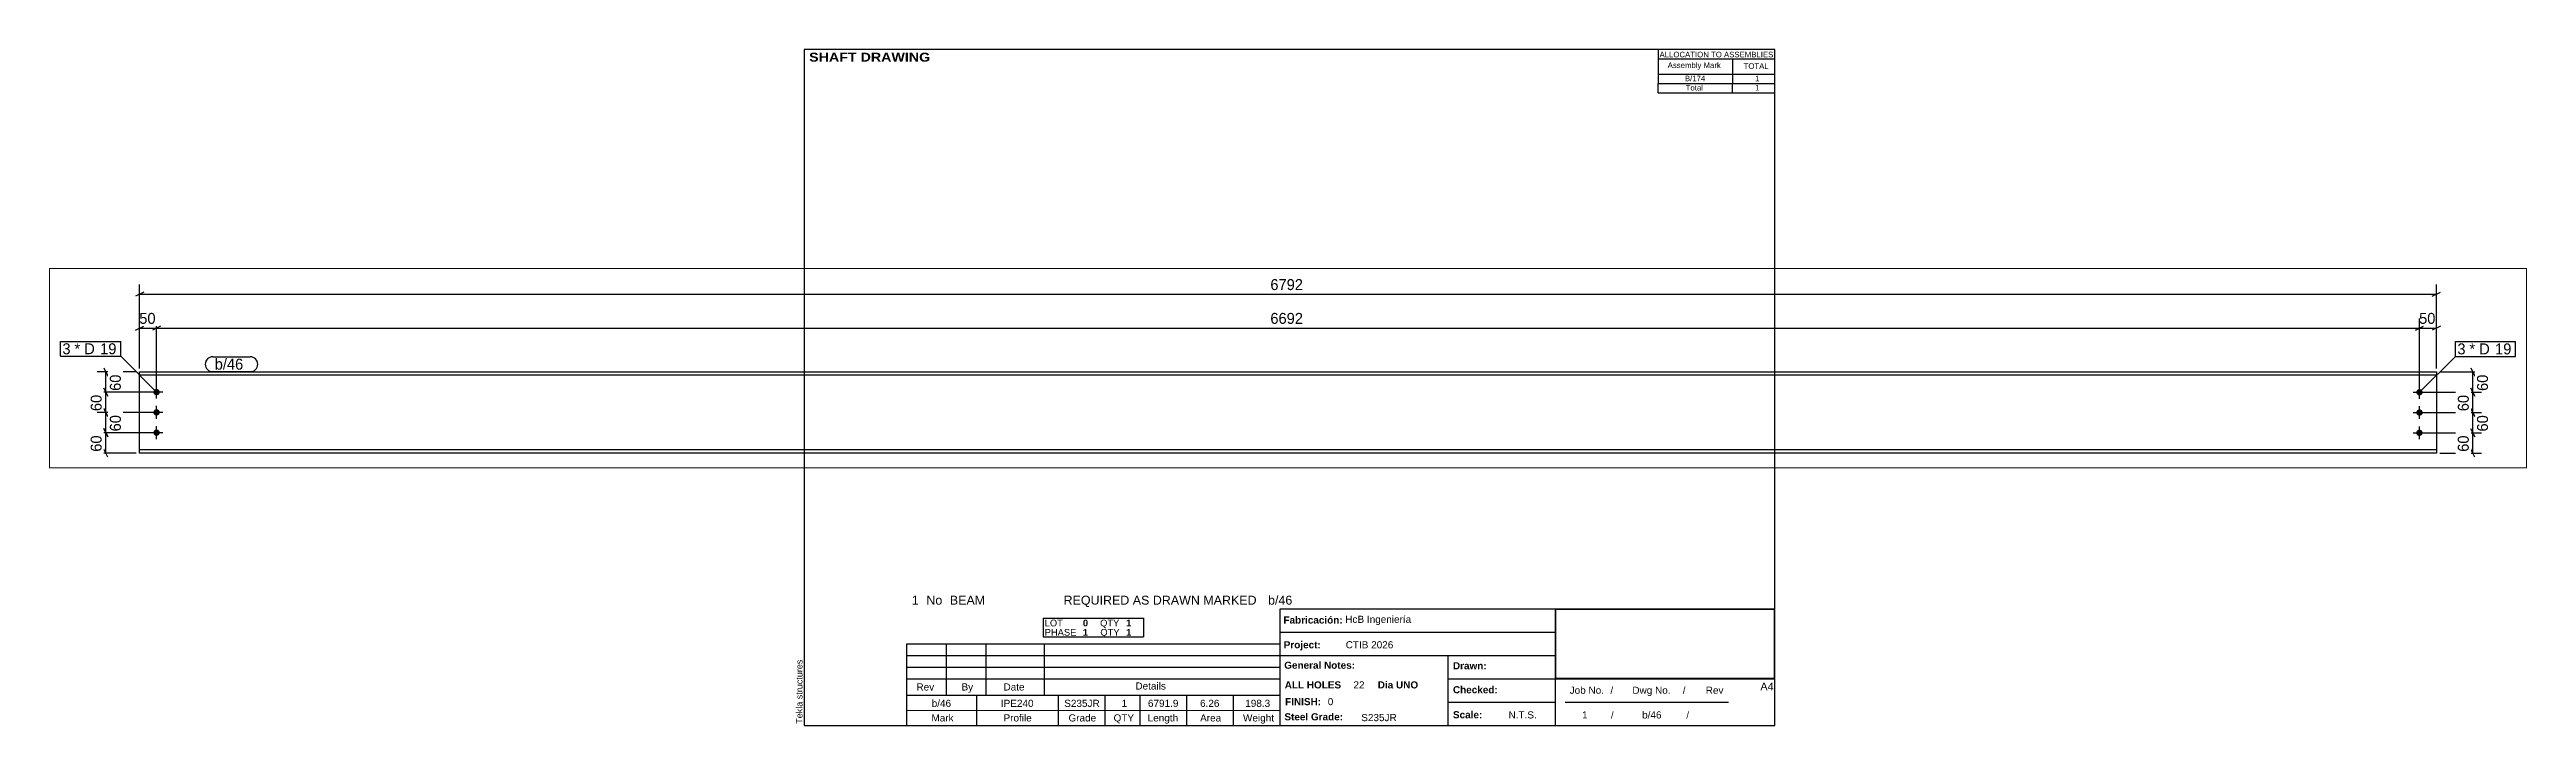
# Paper-space layout 'Layout1' of a CAD drawing. Header units: millimetres. Extents: x -218 to 514, y 5 to 205.
# The model-space entities are those that its viewports show. They can reach past a viewport. Long polylines and large blocks are cut down to what shows.
import ezdxf

# ---------------------------------------------------------------- set-up
doc = ezdxf.new("R2010")
doc.units = ezdxf.units.MM
doc.layers.add('Viewport layer', color=7, linetype='Continuous', plot=False)
doc.styles.add('Arial', font='ARIAL.TTF', dxfattribs={"height": 0.2})
doc.styles.add('Arial Black', font='ARIBLK.TTF', dxfattribs={"height": 0.2})
doc.styles.add('Arial Bold', font='ARIALBD.TTF', dxfattribs={"height": 0.2})
doc.styles.add('Comic Sans MS', font='COMIC.TTF', dxfattribs={"height": 0.2})

msp = doc.modelspace()

# ---------------------------------------------------------------- hatches: boundary and pattern name
at = {"linetype": 'Continuous'}
for points in [[(306.9, 224.4, -1), (325.9, 224.4, -1)], [(6998.8, 224, -1), (7017.8, 224, -1)], [(306.9, 164.4, -1), (325.9, 164.4, -1)], [(6998.8, 164, -1), (7017.8, 164, -1)], [(306.9, 104.4, -1), (325.9, 104.4, -1)], [(6998.8, 104, -1), (7017.8, 104, -1)]]:
    msp.add_hatch(color=3, dxfattribs=at).paths.add_polyline_path(points)

# ---------------------------------------------------------------- linework, layer by layer
at = {"color": 8, "linetype": 'Continuous'}
for p, q in [((278.4, 520), (254.4, 508)), ((266.4, 514), (7058.3, 514)), ((7046.3, 508), (7070.3, 520)), ((266.4, 294), (266.4, 442.4)), ((316.4, 234.4), (316.4, 442.4)), ((316.4, 234.4), (316.4, 442.4)), ((7008.3, 234), (7008.3, 442.4)), ((7058.3, 294), (7058.3, 442.4)), ((254.4, 408), (278.4, 420)), ((266.4, 414), (316.4, 414)), ((328.4, 420), (304.4, 408)), ((328.4, 420), (304.4, 408)), ((6996.3, 408), (7020.3, 420)), ((7008.3, 414), (7058.3, 414)), ((7070.3, 420), (7046.3, 408)), ((160.4, 296), (172.4, 272)), ((7160.4, 296), (7172.4, 272)), ((256.4, 284), (140.8, 284)), ((306.4, 224.4), (140.8, 224.4)), ((172.4, 212.4), (160.4, 236.4)), ((166.4, 224.4), (166.4, 284)), ((7018.3, 224), (7194.8, 224)), ((7068.3, 284), (7194.8, 284)), ((7172.4, 212), (7160.4, 236)), ((7166.4, 224), (7166.4, 284)), ((306.4, 164.4), (138, 164.4)), ((172.4, 152.4), (160.4, 176.4)), ((7018.3, 164), (7194.8, 164)), ((7160.4, 176), (7172.4, 152)), ((7166.4, 104), (7166.4, 164)), ((306.4, 104.4), (140.8, 104.4)), ((172.4, 92.4), (160.4, 116.4)), ((7018.3, 104), (7194.8, 104)), ((7172.4, 92), (7160.4, 116)), ((256.4, 44), (138, 44)), ((172.4, 32), (160.4, 56)), ((7068.3, 44), (7192, 44)), ((7172.4, 32), (7160.4, 56))]:
    msp.add_line(p, q, dxfattribs=at)
at = {"color": 7, "linetype": 'Continuous'}
for p, q in [((266.4, 44), (266.4, 284)), ((266.4, 284), (7058.3, 284)), ((7058.3, 274.2), (266.4, 274.2)), ((7058.3, 284), (7058.3, 44)), ((7058.3, 53.8), (266.4, 53.8)), ((7058.3, 44), (266.4, 44))]:
    msp.add_line(p, q, dxfattribs=at)
at = {"color": 3, "linetype": 'Continuous'}
for p, q in [((335.4, 224.4), (297.4, 224.4)), ((316.4, 205.4), (316.4, 243.4)), ((6989.3, 224), (7027.3, 224)), ((7008.3, 205), (7008.3, 243)), ((335.4, 164.4), (297.4, 164.4)), ((316.4, 145.4), (316.4, 183.4)), ((6989.3, 164), (7027.3, 164)), ((7008.3, 145), (7008.3, 183)), ((335.4, 104.4), (297.4, 104.4)), ((316.4, 85.4), (316.4, 123.4)), ((6989.3, 104), (7027.3, 104)), ((7008.3, 85), (7008.3, 123))]:
    msp.add_line(p, q, dxfattribs=at)

# ---------------------------------------------------------------- wipeouts: each hides what was drawn before it
at = {"color": 0}
for points in [[(64.1, 336.5), (64.1, 368.5), (38, 368.5), (38, 336.5)], [(7146.4, 336.1), (7146.4, 368.1), (7120.4, 368.1), (7120.4, 336.1)]]:
    msp.add_wipeout(points, dxfattribs=at)

# ---------------------------------------------------------------- next in the draw order: wipeouts: each hides what was drawn before it
for points in [[(3720.9, 520), (3720.9, 564.8), (3603.8, 564.8), (3603.8, 520)], [(7065.8, 420), (7065.8, 464.8), (7000.8, 464.8), (7000.8, 420)], [(64.1, 336.5), (64.1, 368.5), (38, 368.5), (38, 336.5)], [(7146.4, 336.1), (7146.4, 368.1), (7120.4, 368.1), (7120.4, 336.1)], [(587.7, 291), (587.7, 323), (488.4, 323), (488.4, 291)], [(217.2, 286.7), (172.4, 286.7), (172.4, 221.7), (217.2, 221.7)], [(7217.2, 286.5), (7172.4, 286.5), (7172.4, 221.5), (7217.2, 221.5)], [(7217.2, 166.5), (7172.4, 166.5), (7172.4, 101.5), (7217.2, 101.5)]]:
    msp.add_wipeout(points, dxfattribs=at)

# ---------------------------------------------------------------- next in the draw order: linework, layer by layer
at = {"color": 8, "linetype": 'Continuous'}
for p, q in [((7058.3, 294), (7058.3, 542.4)), ((7008.3, 234), (7008.3, 442.4)), ((316.4, 414), (7008.3, 414)), ((6996.3, 408), (7020.3, 420)), ((306.4, 224.4), (138, 224.4)), ((160.4, 236.4), (172.4, 212.4)), ((166.4, 164.4), (166.4, 224.4)), ((7018.3, 224), (7192, 224)), ((7160.4, 236), (7172.4, 212)), ((7166.4, 164), (7166.4, 224)), ((7018.3, 164), (7192, 164)), ((7172.4, 152), (7160.4, 176)), ((7018.3, 104), (7192, 104)), ((7160.4, 116), (7172.4, 92)), ((7166.4, 44), (7166.4, 104))]:
    msp.add_line(p, q, dxfattribs=at)
at = {"color": 7, "linetype": 'Continuous'}
for p, q in [((32, 330.5), (32, 374.5)), ((7114.4, 330.1), (7114.4, 374.1))]:
    msp.add_line(p, q, dxfattribs=at)

# ---------------------------------------------------------------- next in the draw order: texts
at = {"color": 3, "style": 'Comic Sans MS'}
for s, p in [('6792', (3610.2, 526.4)), ('50', (7007.2, 426.4))]:
    msp.add_text(s, height=32.38, dxfattribs=at).set_placement(p)
for p in [(210.8, 228.1), (7210.8, 227.9), (7210.8, 107.9)]:
    msp.add_text('60', height=32.38, rotation=90.00021, dxfattribs=at).set_placement(p)

# ---------------------------------------------------------------- next in the draw order: wipeouts: each hides what was drawn before it
at = {"color": 0}
for points in [[(139.9, 336.5), (139.9, 368.5), (73.7, 368.5), (73.7, 336.5)], [(7222.2, 336.1), (7222.2, 368.1), (7156, 368.1), (7156, 336.1)], [(587.7, 291), (587.7, 323), (488.4, 323), (488.4, 291)]]:
    msp.add_wipeout(points, dxfattribs=at)

# ---------------------------------------------------------------- next in the draw order: linework, layer by layer
at = {"color": 7, "linetype": 'Continuous'}
for p, q in [((482.4, 329), (593.7, 329)), ((482.4, 285), (593.7, 285))]:
    msp.add_line(p, q, dxfattribs=at)
for centre, start, end in [((482.4, 307), 90, 270), ((593.7, 307), 270, 90)]:
    msp.add_arc(centre, 22, start, end, dxfattribs=at)

# ---------------------------------------------------------------- next in the draw order: texts
at = {"color": 3, "style": 'Comic Sans MS'}
msp.add_text('b/46', height=32.38, dxfattribs=at).set_placement((488.4, 291))

# ---------------------------------------------------------------- next in the draw order: wipeouts: each hides what was drawn before it
at = {"color": 0}
for points in [[(323.9, 420), (323.9, 464.8), (258.9, 464.8), (258.9, 420)], [(3720.9, 420), (3720.9, 464.8), (3603.8, 464.8), (3603.8, 420)], [(139.9, 336.5), (139.9, 368.5), (73.7, 368.5), (73.7, 336.5)], [(7222.2, 336.1), (7222.2, 368.1), (7156, 368.1), (7156, 336.1)], [(160.4, 226.9), (115.6, 226.9), (115.6, 161.9), (160.4, 161.9)], [(7160.4, 226.5), (7115.6, 226.5), (7115.6, 161.5), (7160.4, 161.5)], [(7160.4, 106.5), (7115.6, 106.5), (7115.6, 41.5), (7160.4, 41.5)]]:
    msp.add_wipeout(points, dxfattribs=at)

# ---------------------------------------------------------------- next in the draw order: linework, layer by layer
at = {"color": 8, "linetype": 'Continuous'}
for p, q in [((266.4, 294), (266.4, 542.4)), ((306.4, 164.4), (140.8, 164.4)), ((160.4, 176.4), (172.4, 152.4)), ((166.4, 104.4), (166.4, 164.4))]:
    msp.add_line(p, q, dxfattribs=at)
at = {"color": 7, "linetype": 'Continuous'}
msp.add_line((7008.3, 224), (7114.4, 330.1), dxfattribs=at)

# ---------------------------------------------------------------- next in the draw order: texts
at = {"color": 3, "style": 'Comic Sans MS'}
for s, height, p in [('50', 32.38, (265.3, 426.4)), ('6692', 32.38, (3610.2, 426.4)), ('3', 32.4, (38, 336.5)), ('3', 32.4, (7120.4, 336.1))]:
    msp.add_text(s, height=height, dxfattribs=at).set_placement(p)
for p in [(154, 168.3), (7154, 167.9), (7154, 47.9)]:
    msp.add_text('60', height=32.38, rotation=90.00021, dxfattribs=at).set_placement(p)

# ---------------------------------------------------------------- next in the draw order: wipeouts: each hides what was drawn before it
at = {"color": 0}
for points in [[(194.7, 336.5), (194.7, 368.5), (149.5, 368.5), (149.5, 336.5)], [(7277.1, 336.1), (7277.1, 368.1), (7231.8, 368.1), (7231.8, 336.1)]]:
    msp.add_wipeout(points, dxfattribs=at)

# ---------------------------------------------------------------- next in the draw order: wipeouts: each hides what was drawn before it
for points in [[(194.7, 336.5), (194.7, 368.5), (149.5, 368.5), (149.5, 336.5)], [(7277.1, 336.1), (7277.1, 368.1), (7231.8, 368.1), (7231.8, 336.1)], [(217.2, 166.9), (172.4, 166.9), (172.4, 101.9), (217.2, 101.9)]]:
    msp.add_wipeout(points, dxfattribs=at)

# ---------------------------------------------------------------- next in the draw order: linework, layer by layer
at = {"color": 7, "linetype": 'Continuous'}
for p, q in [((32, 374.5), (210.3, 374.5)), ((210.3, 330.5), (210.3, 374.5)), ((7114.4, 374.1), (7292.7, 374.1)), ((7292.7, 330.1), (7292.7, 374.1)), ((32, 330.5), (210.3, 330.5)), ((316.4, 224.4), (210.3, 330.5)), ((7114.4, 330.1), (7292.7, 330.1))]:
    msp.add_line(p, q, dxfattribs=at)
at = {"color": 8, "linetype": 'Continuous'}
for p, q in [((306.4, 104.4), (138, 104.4)), ((160.4, 116.4), (172.4, 92.4)), ((166.4, 44), (166.4, 104.4))]:
    msp.add_line(p, q, dxfattribs=at)

# ---------------------------------------------------------------- next in the draw order: texts
at = {"color": 3, "style": 'Comic Sans MS'}
for s, p in [('* D', (73.7, 336.5)), ('19', (149.5, 336.5)), ('* D', (7156, 336.1)), ('19', (7231.8, 336.1))]:
    msp.add_text(s, height=32.38, dxfattribs=at).set_placement(p)
msp.add_text('60', height=32.38, rotation=90.00021, dxfattribs=at).set_placement((210.8, 108.3))

# ---------------------------------------------------------------- next in the draw order: wipeouts: each hides what was drawn before it
at = {"color": 0}
msp.add_wipeout([(160.4, 106.7), (115.6, 106.7), (115.6, 41.7), (160.4, 41.7)], dxfattribs=at)

# ---------------------------------------------------------------- next in the draw order: texts
at = {"color": 3, "style": 'Comic Sans MS'}
msp.add_text('60', height=32.38, rotation=90.00021, dxfattribs=at).set_placement((154, 48.1))

psp = doc.layouts.get("Layout1")

# ---------------------------------------------------------------- linework, layer by layer
at = {"color": 5, "linetype": 'Continuous'}
for p, q in [((292, 205), (5, 205)), ((5, 205), (5, 5)), ((292, 5), (292, 205)), ((5, 5), (292, 5))]:
    psp.add_line(p, q, dxfattribs=at)
at = {"color": 7, "linetype": 'Continuous'}
for p, q in [((257.51, 205), (257.51, 197.75)), ((257.57, 202.24), (292, 202.24)), ((279.49, 202.24), (279.49, 197.75)), ((257.51, 197.75), (257.51, 195)), ((257.51, 192.23), (257.51, 194.99)), ((257.51, 192.23), (292, 192.23)), ((257.54, 194.99), (292, 194.99)), ((257.57, 197.75), (292, 197.75)), ((279.49, 197.75), (279.49, 195)), ((279.49, 192.23), (279.49, 194.99)), ((75.68, 36.74), (105.35, 36.74)), ((75.68, 36.74), (75.68, 33.98)), ((105.35, 36.74), (105.35, 33.98)), ((145.72, 5), (145.72, 39.5)), ((145.75, 39.5), (292, 39.5)), ((227.14, 5), (227.14, 39.5)), ((75.68, 33.98), (75.68, 31.22)), ((75.68, 31.22), (105.35, 31.22)), ((105.35, 33.98), (105.35, 31.22)), ((145.72, 32.6), (227.14, 32.6)), ((35.31, 13.97), (35.31, 29.15)), ((35.31, 29.15), (145.71, 29.15)), ((35.31, 25.7), (145.71, 25.7)), ((35.31, 22.25), (145.71, 22.25)), ((47.04, 13.97), (47.04, 29.15)), ((58.77, 13.97), (58.77, 29.15)), ((76.02, 13.97), (76.02, 29.15)), ((145.71, 13.97), (145.71, 29.15)), ((145.72, 25.7), (227.14, 25.7)), ((195.4, 5), (195.4, 25.7)), ((35.31, 18.8), (145.71, 18.8)), ((195.4, 18.8), (292, 18.8)), ((35.31, 13.96), (145.71, 13.97)), ((35.31, 9.49), (35.31, 13.96)), ((35.31, 9.48), (145.72, 9.49)), ((35.31, 5), (35.31, 9.48)), ((56.01, 9.49), (56.01, 13.97)), ((56.01, 5), (56.01, 9.48)), ((80.16, 9.49), (80.16, 13.97)), ((80.16, 5), (80.16, 9.48)), ((93.96, 9.49), (93.96, 13.97)), ((93.96, 5), (93.96, 9.48)), ((104.31, 9.49), (104.31, 13.97)), ((104.31, 5), (104.31, 9.48)), ((118.11, 9.49), (118.11, 13.97)), ((118.11, 5), (118.11, 9.48)), ((131.91, 9.49), (131.91, 13.97)), ((131.91, 5), (131.91, 9.48)), ((195.4, 11.9), (227.14, 11.9)), ((229.99, 11.92), (278.29, 11.92))]:
    psp.add_line(p, q, dxfattribs=at)
at = {"color": 2, "linetype": 'Continuous'}
for p, q in [((227.28, 39.46), (291.86, 39.46)), ((227.29, 19.02), (227.29, 39.46)), ((291.96, 19.03), (291.96, 39.47)), ((227.28, 19.03), (291.86, 19.03))]:
    psp.add_line(p, q, dxfattribs=at)

# ---------------------------------------------------------------- texts
at = {"color": 7}
for s, height, style, p in [(' SHAFT DRAWING', 2.6342, 'Arial Black', (5.3, 201.42)), ('ALLOCATION TO ASSEMBLIES', 1.6475, 'Arial', (257.95, 202.68)), ('Assembly Mark', 1.6475, 'Arial', (260.35, 199.52)), ('TOTAL', 1.648, 'Arial', (282.81, 199.28)), ('1', 2.64, 'Arial', (36.8, 40.76)), ('No', 2.636, 'Arial', (41.13, 40.76)), ('BEAM', 2.636, 'Arial', (48.08, 40.76)), ('REQUIRED AS DRAWN MARKED', 2.636, 'Arial', (81.71, 40.76)), ('b/46', 2.636, 'Arial', (142.18, 40.76)), ('b/46', 2.109, 'Arial', (42.71, 10.5)), ('IPE240', 2.109, 'Arial', (63.17, 10.5)), ('S235JR', 2.109, 'Arial', (81.91, 10.5)), ('1', 2.11, 'Arial', (98.86, 10.5)), ('6791.9', 2.109, 'Arial', (106.66, 10.5)), ('6.26', 2.109, 'Arial', (122.06, 10.5)), ('198.3', 2.109, 'Arial', (135.43, 10.5)), ('FINISH:', 2.107, 'Arial Bold', (147.22, 11)), ('0', 2.11, 'Arial', (159.84, 11))]:
    psp.add_text(s, height=height, dxfattribs=dict(at, style=style)).set_placement(p)
at = {"color": 7, "linetype": 'Continuous'}
for s, height, style, p in [('B/174', 1.648, 'Arial', (265.45, 195.63)), ('Total', 1.648, 'Arial', (265.67, 192.88)), ('1', 1.65, 'Arial', (286.21, 192.88)), ('1', 1.65, 'Arial', (286.23, 195.63)), ('Fabricación:', 2.1074, 'Arial Bold', (146.73, 35.16)), ('HcB Ingeniería', 2.1088, 'Arial', (165.02, 35.36)), ('LOT', 1.977, 'Arial', (76.13, 34.33)), ('PHASE', 1.977, 'Arial', (76.13, 31.57)), ('0', 1.98, 'Arial Bold', (87.41, 34.33)), ('1', 1.98, 'Arial Bold', (87.41, 31.57)), ('QTY', 1.977, 'Arial', (92.51, 34.33)), ('QTY', 1.977, 'Arial', (92.58, 31.57)), ('1', 1.98, 'Arial Bold', (100.18, 34.33)), ('1', 1.98, 'Arial Bold', (100.18, 31.57)), ('Project:', 2.107, 'Arial Bold', (146.81, 27.83)), ('CTIB 2026', 2.109, 'Arial', (165.14, 27.83)), ('General Notes:', 2.1074, 'Arial Bold', (146.96, 21.78)), ('Drawn:', 2.107, 'Arial Bold', (196.85, 21.62)), ('Rev', 2.109, 'Arial', (38.21, 15.35)), ('By', 2.109, 'Arial', (51.53, 15.35)), ('Date', 2.109, 'Arial', (63.94, 15.35)), ('Details', 2.109, 'Arial', (102.96, 15.63)), ('ALL HOLES', 2.107, 'Arial Bold', (147.1, 15.96)), ('22', 2.109, 'Arial', (167.43, 15.96)), ('Dia UNO', 2.107, 'Arial Bold', (174.62, 15.96)), ('Checked:', 2.107, 'Arial Bold', (196.85, 14.53)), ('Job No.', 2.109, 'Arial', (231.37, 14.37)), ('/', 2.11, 'Arial', (243.42, 14.37)), ('Dwg No.', 2.109, 'Arial', (249.91, 14.37)), ('/', 2.11, 'Arial', (264.81, 14.37)), ('Rev', 2.109, 'Arial', (271.61, 14.37)), ('A4', 2.307, 'Arial', (287.76, 15.38)), ('Mark', 2.109, 'Arial', (42.64, 6.19)), ('Profile', 2.109, 'Arial', (63.95, 6.19)), ('Grade', 2.109, 'Arial', (83.16, 6.19)), ('QTY', 2.109, 'Arial', (96.49, 6.19)), ('Length', 2.109, 'Arial', (106.58, 6.19)), ('Area', 2.109, 'Arial', (122.09, 6.19)), ('Weight', 2.109, 'Arial', (134.77, 6.19)), ('Steel Grade:', 2.1074, 'Arial Bold', (147.01, 6.52)), ('S235JR', 2.109, 'Arial', (169.74, 6.28)), ('Scale:', 2.107, 'Arial Bold', (196.85, 7.13)), ('N.T.S.', 2.109, 'Arial', (213.29, 7.08)), ('1', 2.11, 'Arial', (235.04, 7.08)), ('/', 1.98, 'Arial', (243.58, 7.08)), ('b/46', 2.109, 'Arial', (252.8, 7.08)), ('/', 1.98, 'Arial', (265.88, 7.08))]:
    psp.add_text(s, height=height, dxfattribs=dict(at, style=style)).set_placement(p)
at = {"color": 174, "linetype": 'Continuous', "style": 'Arial'}
psp.add_text('Tekla structures', height=1.9102, rotation=90, dxfattribs=at).set_placement((4.5, 5.5))

# ---------------------------------------------------------------- viewports
at = {"layer": 'Viewport layer', "view_target_point": (3662.35, 295.2)}
psp.add_viewport(center=(148.08, 110.71), size=(732.47, 59.04), view_center_point=(0, 0), view_height=590.4, dxfattribs=at)

doc.saveas('drawing.dxf')
